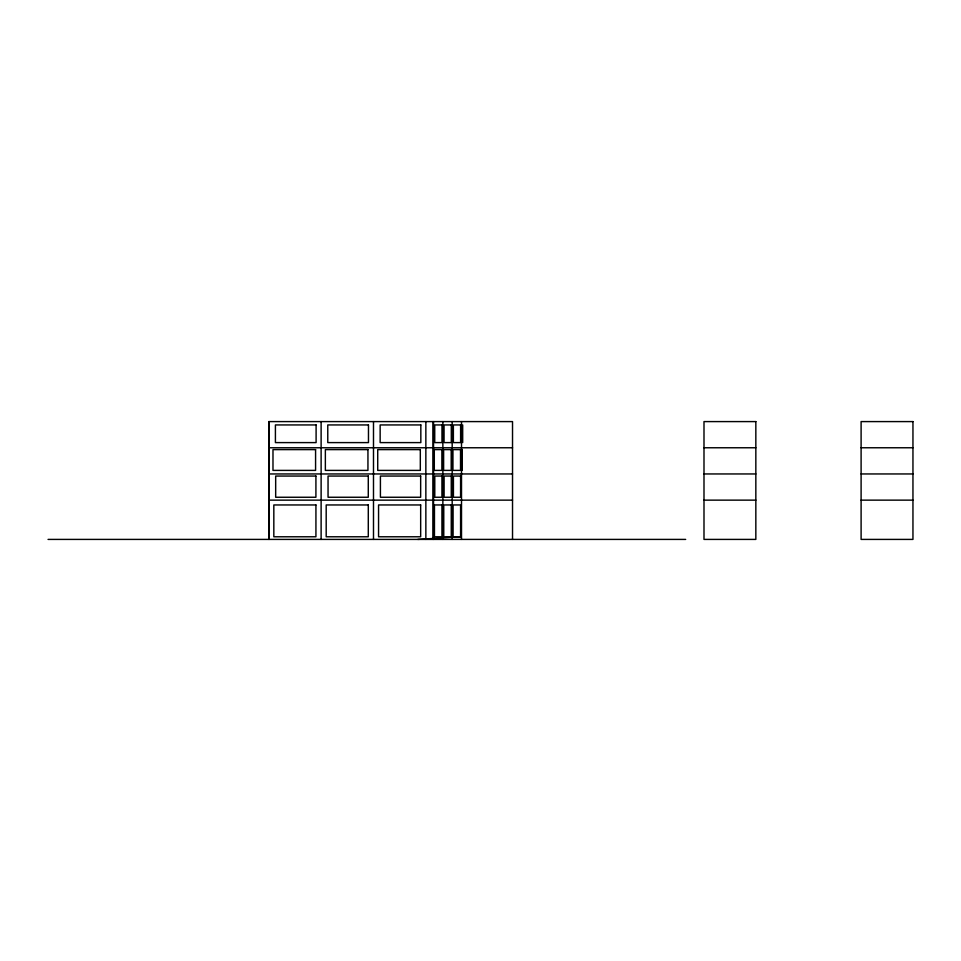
<?xml version="1.0" encoding="UTF-8"?>
<svg xmlns="http://www.w3.org/2000/svg" width="961" height="961" viewBox="0 0 961 961"><rect width="100%" height="100%" fill="white"/><g stroke="black" fill="none" stroke-linecap="round" stroke-linejoin="round"><path stroke-width="1.44" d="M417.831 539.409L460.583 536.779L460.583 504.957L453.087 504.957L453.087 536.779L460.583 536.779M268.756 447.766L433.039 447.766M433.543 447.766L512.525 447.766M703.993 447.766L755.839 447.766M861.104 447.766L912.95 447.766M268.756 473.953L433.039 473.953M433.543 473.953L512.525 473.953M703.993 473.953L755.839 473.953M861.104 473.953L912.95 473.953M268.756 500.14L433.039 500.14M433.543 500.14L512.525 500.14M703.993 500.14L755.839 500.14M861.104 500.14L912.95 500.14M48.05 539.409L685.673 539.409M512.525 539.409L512.525 421.591L268.756 421.591L268.756 539.409M462.685 424.942L462.685 442.601M462.265 449.616L462.265 470.397M461.508 421.591L461.508 539.409M452.187 421.591L452.187 539.409M442.865 421.591L442.865 539.409M433.543 421.591L433.543 539.409M433.039 421.591L433.039 539.409M425.855 421.591L425.855 539.409M373.493 421.591L373.493 539.409M321.118 421.591L321.118 539.409M269.212 421.591L269.212 539.409M755.839 421.591L703.993 421.591L703.993 539.409L755.839 539.409L755.839 421.591M912.95 421.591L861.104 421.591L861.104 539.409L912.95 539.409L912.95 421.591M316.097 424.942L275.411 424.942L275.411 442.601L316.097 442.601L316.097 424.942M368.471 424.942L327.773 424.942L327.773 442.601L368.471 442.601L368.471 424.942M420.834 424.942L380.148 424.942L380.148 442.601L420.834 442.601L420.834 424.942M441.976 424.942L434.732 424.942L434.732 442.601L441.976 442.601L441.976 424.942M451.298 424.942L444.054 424.942L444.054 442.601L451.298 442.601L451.298 424.942M460.607 424.942L453.376 424.942L453.376 442.601L460.607 442.601L460.607 424.942M315.58 449.616L272.984 449.616L272.984 470.397L315.58 470.397L315.58 449.616M367.943 449.616L325.359 449.616L325.359 470.397L367.943 470.397L367.943 449.616M420.317 449.616L377.721 449.616L377.721 470.397L420.317 470.397L420.317 449.616M441.88 449.616L434.3 449.616L434.3 470.397L441.88 470.397L441.88 449.616M451.202 449.616L443.622 449.616L443.622 470.397L451.202 470.397L451.202 449.616M460.523 449.616L452.943 449.616L452.943 470.397L460.523 470.397L460.523 449.616M315.917 476.055L275.675 476.055L275.675 497.257L315.917 497.257L315.917 476.055M368.279 476.055L328.049 476.055L328.049 497.257L368.279 497.257L368.279 476.055M420.654 476.055L380.412 476.055L380.412 497.257L420.654 497.257L420.654 476.055M441.94 476.055L434.78 476.055L434.78 497.257L441.94 497.257L441.94 476.055M451.262 476.055L444.102 476.055L444.102 497.257L451.262 497.257L451.262 476.055M460.583 476.055L453.424 476.055L453.424 497.257L460.583 497.257L460.583 476.055M315.929 504.957L273.825 504.957L273.825 536.779L315.929 536.779L315.929 504.957M368.291 504.957L326.187 504.957L326.187 536.779L368.291 536.779L368.291 504.957M420.666 504.957L378.562 504.957L378.562 536.779L420.666 536.779L420.666 504.957M441.94 504.957L434.456 504.957L434.456 536.779L441.94 536.779L441.94 504.957M451.262 504.957L443.766 504.957L443.766 536.779L451.262 536.779L451.262 504.957"/></g></svg>
